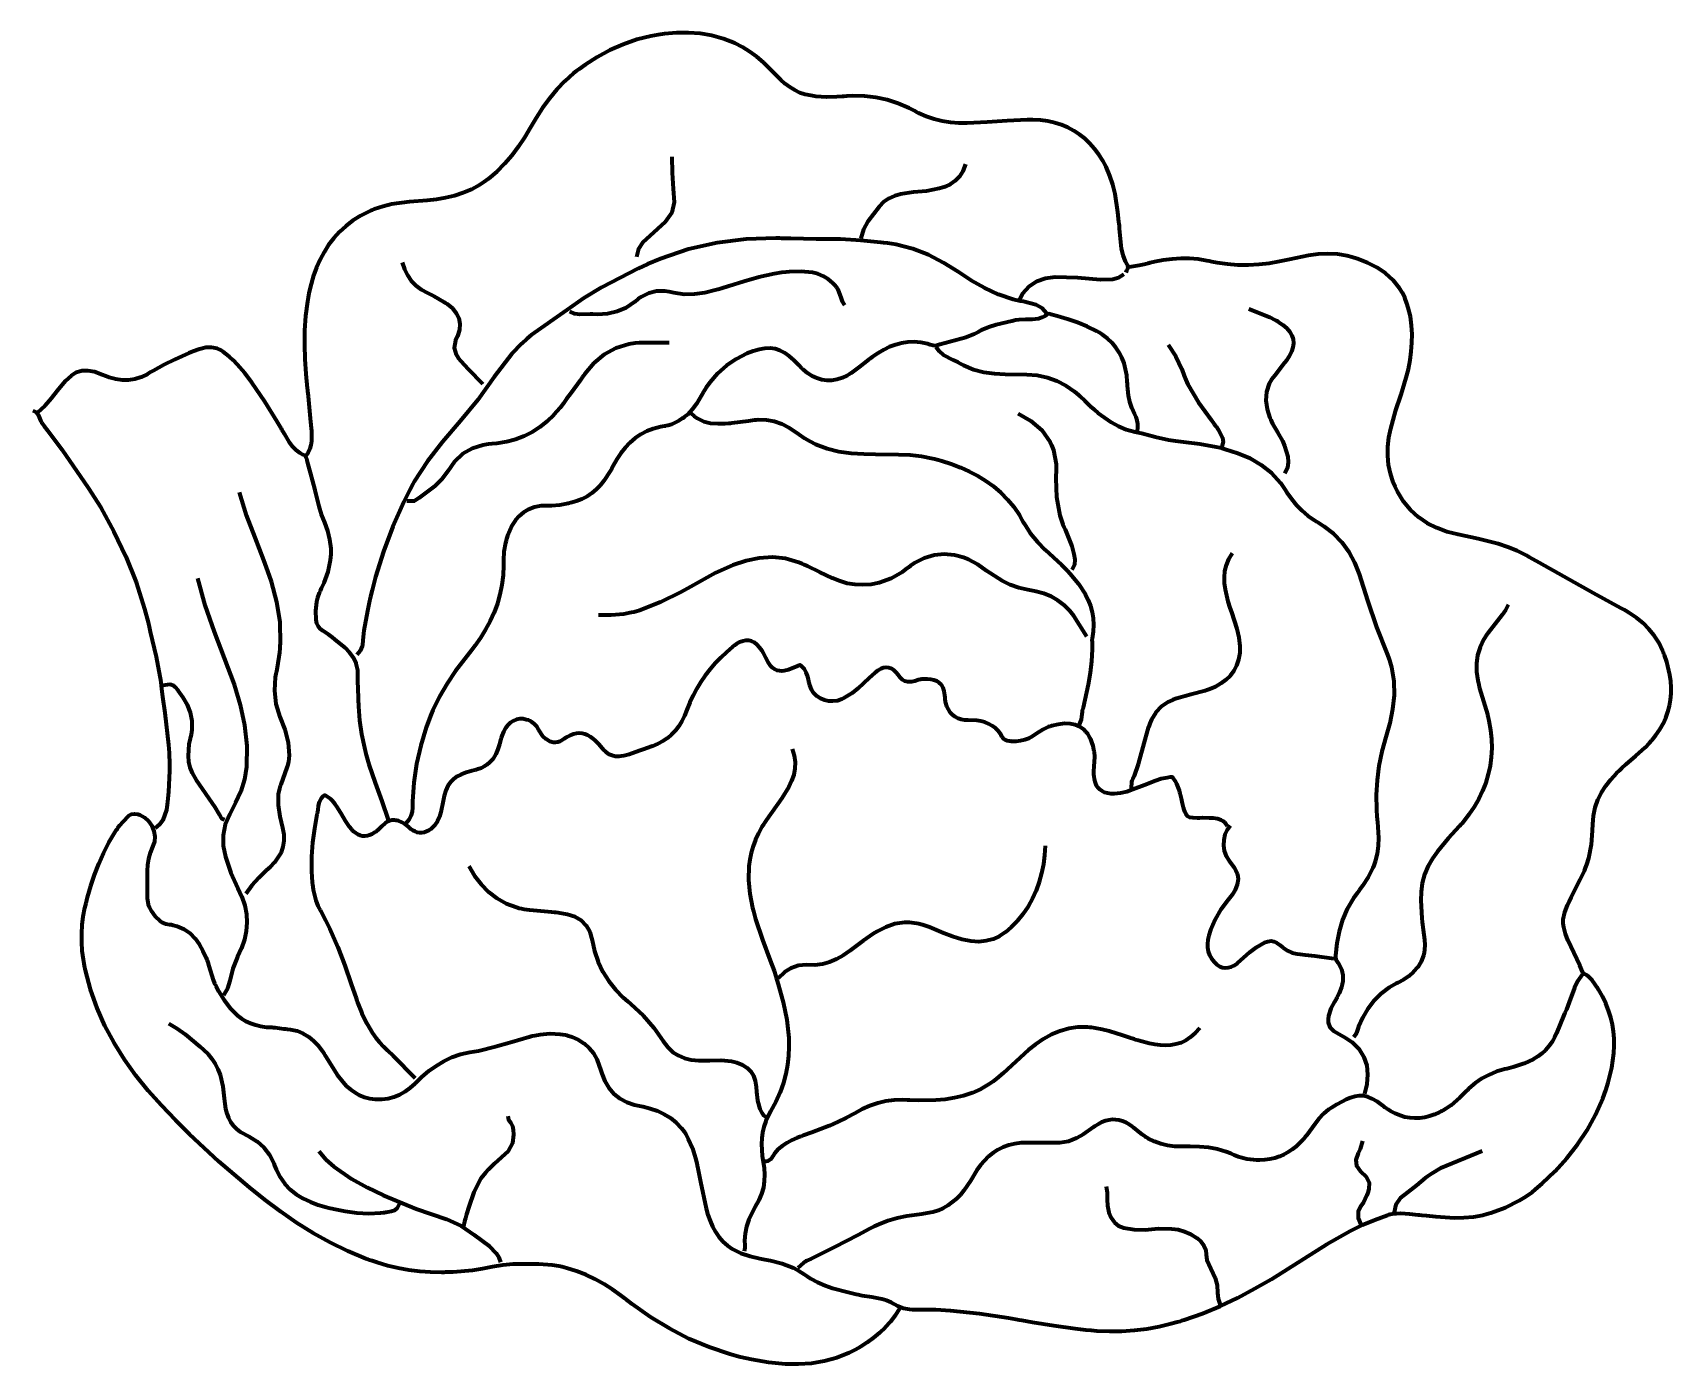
# Model space of a CAD drawing. Header units: inches. Extents: x 5.2 to 81.9, y 11.3 to 73.7.
import ezdxf

# ---------------------------------------------------------------- set-up
doc = ezdxf.new("R2010")
doc.units = ezdxf.units.IN
doc.header["$MEASUREMENT"] = 0
doc.layers.add('Calque 1', color=7, linetype='Continuous')

msp = doc.modelspace()

# ---------------------------------------------------------------- linework, layer by layer
at = {"layer": 'Calque 1', "color": 7, "lineweight": 70, "true_color": 0xffffff}
for points in [[(56.357, 62.448), (56.392, 62.55), (56.447, 62.648), (56.458, 62.703), (56.443, 62.769), (56.434, 62.787), (56.428, 62.796), (56.41, 62.826), (56.335, 62.969), (56.222, 63.262), (56.15, 63.564), (56.107, 63.873), (56.058, 64.498), (56.045, 64.653), (56.037, 64.731), (56.026, 64.834), (55.976, 65.274), (55.842, 66.143), (55.74, 66.569), (55.605, 66.988), (55.427, 67.398), (55.368, 67.512), (55.279, 67.672), (55.089, 67.973), (54.884, 68.248), (54.665, 68.498), (54.429, 68.723), (54.179, 68.922), (53.913, 69.096), (53.632, 69.244), (53.334, 69.367), (53.022, 69.464), (52.693, 69.536), (52.348, 69.582), (51.988, 69.602), (51.902, 69.604), (51.843, 69.604), (51.726, 69.603), (50.79, 69.563), (49.855, 69.495), (48.922, 69.448), (48.531, 69.453), (48.141, 69.485), (47.755, 69.545), (47.374, 69.637), (47.001, 69.762), (46.639, 69.923), (46.55, 69.969), (46.448, 70.025), (46.198, 70.154), (45.691, 70.373), (45.175, 70.54), (44.649, 70.655), (44.112, 70.718), (43.561, 70.727), (43.281, 70.712), (43.14, 70.7), (43.094, 70.695), (43.063, 70.692), (42.821, 70.674), (42.332, 70.669), (41.843, 70.704), (41.602, 70.736), (41.341, 70.789), (41.087, 70.875), (40.845, 70.989), (40.616, 71.13), (40.399, 71.293), (40.195, 71.477), (40.097, 71.575), (39.964, 71.713), (39.38, 72.284), (39.07, 72.547), (38.746, 72.79), (38.402, 73.007), (38.038, 73.194), (37.508, 73.4), (36.972, 73.547), (36.428, 73.64), (35.877, 73.681), (35.319, 73.676), (34.755, 73.629), (34.458, 73.588), (34.115, 73.527), (33.451, 73.36), (32.812, 73.138), (32.197, 72.864), (31.604, 72.542), (31.031, 72.177), (30.751, 71.978), (30.612, 71.876), (30.496, 71.786), (30.08, 71.422), (29.705, 71.025), (29.362, 70.602), (29.046, 70.158), (28.749, 69.697), (28.463, 69.225), (28.191, 68.777), (27.906, 68.346), (27.6, 67.931), (27.268, 67.539), (26.906, 67.172), (26.507, 66.836), (26.293, 66.682), (26.1, 66.556), (25.718, 66.348), (25.324, 66.181), (24.918, 66.05), (24.503, 65.95), (24.079, 65.878), (23.647, 65.828), (22.807, 65.757), (21.973, 65.647), (21.563, 65.552), (21.161, 65.419), (21.062, 65.378), (21.013, 65.357), (20.92, 65.314), (20.526, 65.11), (20.165, 64.882), (19.836, 64.63), (19.538, 64.357), (19.269, 64.063), (19.028, 63.748), (18.815, 63.414), (18.626, 63.062), (18.463, 62.693), (18.322, 62.307), (18.204, 61.906), (18.106, 61.49), (18.064, 61.277), (18.033, 61.099), (17.947, 60.422), (17.903, 59.745), (17.896, 59.068), (17.919, 58.39), (17.965, 57.712), (18.029, 57.034), (18.038, 56.949), (18.045, 56.883), (18.052, 56.809), (18.067, 56.66), (18.174, 55.468), (18.203, 55.17), (18.219, 55.021), (18.23, 54.917), (18.224, 54.55), (18.193, 54.371), (18.141, 54.197), (18.066, 54.027), (17.968, 53.864)], [(35.092, 67.868), (35.11, 67.12), (35.161, 66.374), (35.211, 65.752), (35.093, 65.263), (34.788, 64.834), (34.427, 64.5), (34.062, 64.172), (33.738, 63.872), (33.539, 63.556), (33.445, 63.185)], [(48.836, 67.521), (48.716, 67.207), (48.555, 66.952), (48.359, 66.75), (48.132, 66.592), (47.878, 66.471), (47.605, 66.382), (47.014, 66.266), (46.404, 66.21), (45.804, 66.12), (45.526, 66.037), (45.259, 65.922), (45.012, 65.759), (44.794, 65.534), (44.275, 64.843), (44.069, 64.47), (43.937, 64.052)], [(52.651, 60.541), (52.424, 60.781), (52.151, 60.933), (51.553, 61.089), (51.408, 61.118), (51.077, 61.197), (50.384, 61.43), (49.728, 61.731), (49.1, 62.086), (48.491, 62.481), (47.819, 62.911), (47.111, 63.276), (46.372, 63.561), (45.599, 63.761), (45.197, 63.826), (45.005, 63.849), (44.886, 63.862), (43.939, 63.959), (42.989, 64.011), (41.845, 64.019), (40.669, 64.041), (40.375, 64.048), (40.228, 64.052), (40.14, 64.055), (39.965, 64.058), (38.576, 64.015), (37.211, 63.844), (35.873, 63.54), (34.565, 63.099), (33.952, 62.84), (33.514, 62.639), (31.802, 61.752), (30.976, 61.248), (30.175, 60.696), (28.509, 59.517), (28.311, 59.354), (28.067, 59.133), (27.601, 58.642), (26.777, 57.575), (26.006, 56.494), (25.193, 55.488), (24.364, 54.52), (23.654, 53.622), (23.037, 52.661), (22.969, 52.535), (22.834, 52.277), (22.554, 51.713), (22.039, 50.567), (21.591, 49.395), (21.217, 48.195), (21.06, 47.585), (20.989, 47.277), (20.958, 47.136), (20.946, 47.078), (20.848, 46.617), (20.681, 45.69), (20.627, 45.222), (20.611, 45.011), (20.603, 44.948), (20.506, 44.73), (20.352, 44.543)], [(45.757, 13.935), (45.557, 13.616), (45.332, 13.32), (45.086, 13.046), (44.819, 12.793), (44.536, 12.559), (44.237, 12.343), (43.924, 12.143), (43.881, 12.117), (43.812, 12.077), (43.672, 11.999), (43.391, 11.858), (42.818, 11.63), (42.233, 11.469), (41.637, 11.371), (41.029, 11.329), (40.411, 11.338), (39.784, 11.393), (39.614, 11.415), (39.349, 11.453), (38.828, 11.547), (38.316, 11.661), (37.814, 11.795), (36.836, 12.121), (35.892, 12.522), (34.98, 12.995), (34.097, 13.537), (33.241, 14.144), (33.031, 14.305), (32.979, 14.346), (32.946, 14.372), (32.899, 14.409), (32.71, 14.553), (32.322, 14.826), (31.921, 15.077), (31.508, 15.306), (31.081, 15.509), (30.639, 15.685), (30.184, 15.83), (29.959, 15.889), (29.805, 15.922), (29.497, 15.971), (28.875, 16.015), (28.251, 16.018), (27.939, 16.017), (27.783, 16.018), (27.657, 16.017), (27.177, 15.971), (26.704, 15.884), (26.232, 15.791), (25.767, 15.723), (24.84, 15.647), (24.608, 15.637), (24.492, 15.633), (24.434, 15.631), (24.313, 15.628), (23.8, 15.634), (23.292, 15.669), (22.788, 15.733), (22.289, 15.825), (21.794, 15.943), (21.304, 16.087), (21.061, 16.167), (20.94, 16.21), (20.88, 16.232), (20.776, 16.27), (19.921, 16.623), (19.096, 17.024), (18.298, 17.471), (17.525, 17.957), (16.773, 18.48), (16.039, 19.032), (15.32, 19.611), (13.894, 20.83), (12.518, 22.099), (11.854, 22.759), (11.21, 23.438), (10.587, 24.138), (10.002, 24.856), (9.466, 25.601), (8.983, 26.373), (8.555, 27.175), (8.188, 28.007), (7.883, 28.872), (7.646, 29.771), (7.601, 29.987), (7.581, 30.088), (7.546, 30.29), (7.496, 30.694), (7.469, 31.097), (7.468, 31.5), (7.492, 31.901), (7.542, 32.303), (7.618, 32.704), (7.641, 32.804), (7.671, 32.928), (7.741, 33.196), (7.894, 33.727), (8.069, 34.25), (8.266, 34.762), (8.49, 35.264), (8.742, 35.754), (9.025, 36.232), (9.1, 36.349), (9.139, 36.408), (9.159, 36.437), (9.164, 36.445), (9.194, 36.489), (9.257, 36.573), (9.391, 36.733), (9.671, 37.019), (9.798, 37.085), (9.937, 37.104), (10.075, 37.09), (10.108, 37.082), (10.139, 37.074), (10.197, 37.055), (10.415, 36.935), (10.601, 36.759), (10.748, 36.541), (10.848, 36.297), (10.891, 36.044), (10.872, 35.795), (10.835, 35.678), (10.777, 35.556), (10.669, 35.282), (10.598, 35.003), (10.556, 34.722), (10.536, 34.438), (10.53, 33.87), (10.531, 33.728), (10.531, 33.602), (10.529, 33.457), (10.535, 33.162), (10.585, 32.863), (10.637, 32.715), (10.714, 32.569), (10.906, 32.3), (11.128, 32.093), (11.258, 32.017), (11.405, 31.96), (11.574, 31.924), (11.6, 31.921), (11.65, 31.914), (11.748, 31.897), (11.934, 31.85), (12.262, 31.709), (12.541, 31.514), (12.776, 31.273), (12.975, 30.993), (13.145, 30.684), (13.294, 30.354), (13.327, 30.274), (13.342, 30.233), (13.372, 30.152), (13.425, 29.987), (13.627, 29.323), (13.693, 29.161), (13.711, 29.122), (13.727, 29.089), (13.756, 29.031), (13.876, 28.802), (14.136, 28.373), (14.43, 27.99), (14.766, 27.663), (14.953, 27.523), (15.153, 27.402), (15.368, 27.299), (15.599, 27.217), (15.846, 27.157), (16.112, 27.119), (16.251, 27.109), (16.323, 27.107), (16.359, 27.106), (16.369, 27.106), (16.42, 27.104), (16.523, 27.097), (16.73, 27.07), (16.938, 27.041), (17.042, 27.029), (17.094, 27.025), (17.25, 27.009), (17.561, 26.938), (17.842, 26.823), (18.095, 26.667), (18.323, 26.474), (18.531, 26.25), (18.722, 25.999), (18.812, 25.864), (18.85, 25.804), (18.877, 25.76), (18.985, 25.584), (19.427, 24.888), (19.689, 24.548), (19.869, 24.358), (20.061, 24.19), (20.265, 24.047), (20.481, 23.929), (20.709, 23.838), (20.951, 23.775), (21.211, 23.74), (21.515, 23.739), (21.809, 23.777), (22.091, 23.853), (22.36, 23.963), (22.614, 24.106), (22.852, 24.279), (23.073, 24.48), (23.39, 24.784), (23.718, 25.061), (24.061, 25.309), (24.421, 25.524), (24.802, 25.703), (25.205, 25.842), (25.635, 25.94), (26.043, 26.013), (26.839, 26.205), (27.627, 26.432), (28.414, 26.66), (28.509, 26.685), (28.568, 26.701), (28.687, 26.729), (28.923, 26.775), (29.397, 26.82), (29.874, 26.792), (30.114, 26.747), (30.174, 26.732), (30.252, 26.711), (30.419, 26.657), (30.725, 26.52), (30.994, 26.345), (31.225, 26.134), (31.42, 25.89), (31.578, 25.613), (31.7, 25.306), (31.749, 25.138), (31.81, 24.939), (31.961, 24.578), (32.153, 24.265), (32.387, 23.999), (32.663, 23.78), (32.984, 23.606), (33.351, 23.478), (33.733, 23.394), (34.082, 23.304), (34.417, 23.19), (34.735, 23.045), (35.032, 22.865), (35.305, 22.645), (35.552, 22.378), (35.665, 22.227), (35.712, 22.156), (35.744, 22.104), (35.864, 21.89), (36.056, 21.446), (36.198, 20.984), (36.257, 20.75), (36.284, 20.632), (36.313, 20.498), (36.438, 19.874), (36.702, 18.629), (36.786, 18.323), (36.882, 18.043), (37, 17.777), (37.139, 17.526), (37.301, 17.295), (37.485, 17.084), (37.693, 16.896), (37.925, 16.733), (38.327, 16.535), (38.764, 16.391), (39.217, 16.282), (39.445, 16.235), (39.718, 16.179), (40.264, 16.04), (40.791, 15.842), (41.045, 15.71), (41.292, 15.55), (41.432, 15.448), (41.591, 15.345), (41.921, 15.165), (42.267, 15.018), (42.623, 14.896), (43.356, 14.7), (43.726, 14.613), (43.819, 14.591), (43.887, 14.575), (44.001, 14.551), (44.464, 14.478), (44.923, 14.393), (45.144, 14.327), (45.356, 14.235), (45.454, 14.178), (45.522, 14.138), (45.658, 14.067), (45.934, 13.961), (46.219, 13.904), (46.367, 13.894), (46.443, 13.894), (46.456, 13.894), (46.499, 13.895), (46.585, 13.896), (46.758, 13.897), (47.446, 13.885), (48.132, 13.848), (49.496, 13.708), (50.856, 13.502), (51.195, 13.443), (51.35, 13.415), (51.474, 13.393), (51.972, 13.305), (52.97, 13.142), (53.971, 13.004), (54.472, 12.947), (54.723, 12.922), (54.994, 12.898), (55.58, 12.871), (56.165, 12.879), (56.748, 12.919), (57.327, 12.991), (57.903, 13.095), (58.475, 13.23), (58.759, 13.308), (58.901, 13.35), (58.972, 13.372), (59.076, 13.405), (59.934, 13.707), (60.77, 14.056), (61.585, 14.445), (62.382, 14.868), (63.165, 15.319), (64.699, 16.283), (65.764, 16.958), (66.858, 17.575), (67.421, 17.85), (67.997, 18.098), (68.589, 18.313), (68.658, 18.335), (68.681, 18.342), (68.727, 18.355), (68.821, 18.375), (69.214, 18.4), (69.624, 18.368), (70.035, 18.325), (70.092, 18.321), (70.201, 18.312), (70.421, 18.293), (70.859, 18.251), (71.736, 18.191), (72.175, 18.193), (72.615, 18.229), (73.056, 18.31), (73.262, 18.365), (73.438, 18.419), (74.122, 18.672), (74.767, 18.994), (75.072, 19.184), (75.365, 19.394), (75.436, 19.45), (75.471, 19.478), (75.488, 19.493), (75.526, 19.524), (75.843, 19.796), (76.442, 20.366), (76.993, 20.973), (77.493, 21.616), (77.941, 22.297), (78.334, 23.016), (78.67, 23.774), (78.816, 24.167), (78.931, 24.52), (79.103, 25.209), (79.198, 25.893), (79.214, 26.232), (79.208, 26.57), (79.18, 26.906), (79.127, 27.24), (79.05, 27.571), (78.947, 27.901), (78.817, 28.228), (78.66, 28.552), (78.474, 28.874), (78.422, 28.954), (78.404, 28.982), (78.399, 28.989), (78.383, 29.014), (78.319, 29.114), (78.184, 29.307), (78.023, 29.475), (77.926, 29.543), (77.872, 29.573), (77.843, 29.586), (77.836, 29.589), (77.8, 29.608), (77.741, 29.66), (77.736, 29.668), (77.735, 29.672), (77.734, 29.674), (77.721, 29.708), (77.598, 30.007), (77.317, 30.593), (77.046, 31.182), (76.935, 31.485), (76.851, 31.799), (76.827, 31.976), (76.828, 32.151), (76.893, 32.495), (77.017, 32.83), (77.094, 32.993), (77.195, 33.195), (77.616, 34.021), (77.814, 34.44), (77.87, 34.571), (77.928, 34.724), (78.022, 35.034), (78.142, 35.668), (78.197, 36.311), (78.211, 36.633), (78.218, 36.811), (78.236, 37.017), (78.314, 37.406), (78.44, 37.766), (78.608, 38.101), (78.815, 38.416), (79.053, 38.714), (79.317, 39.001), (79.453, 39.137), (79.559, 39.238), (79.776, 39.435), (80.218, 39.82), (80.652, 40.216), (80.857, 40.427), (80.956, 40.537), (80.97, 40.553), (80.998, 40.586), (81.052, 40.652), (81.156, 40.785), (81.341, 41.054), (81.497, 41.325), (81.625, 41.601), (81.727, 41.879), (81.802, 42.161), (81.852, 42.446), (81.877, 42.734), (81.879, 43.026), (81.858, 43.32), (81.815, 43.618), (81.666, 44.221), (81.563, 44.527), (81.534, 44.604), (81.511, 44.662), (81.472, 44.757), (81.292, 45.12), (81.08, 45.452), (80.835, 45.756), (80.561, 46.033), (80.259, 46.282), (79.93, 46.506), (79.757, 46.609), (79.668, 46.658), (79.516, 46.74), (78.241, 47.434), (75.708, 48.855), (75.393, 49.035), (75.235, 49.125), (75.157, 49.171), (75.101, 49.202), (74.669, 49.418), (74.225, 49.597), (73.771, 49.746), (72.841, 49.981), (71.9, 50.179), (71.382, 50.312), (70.899, 50.491), (70.451, 50.718), (70.041, 50.999), (69.671, 51.336), (69.343, 51.735), (69.059, 52.2), (68.954, 52.417), (68.867, 52.623), (68.732, 53.037), (68.647, 53.453), (68.609, 53.872), (68.615, 54.295), (68.662, 54.723), (68.748, 55.156), (68.978, 55.958), (69.237, 56.743), (69.477, 57.533), (69.575, 57.934), (69.651, 58.344), (69.708, 58.754), (69.742, 59.163), (69.749, 59.572), (69.725, 59.98), (69.667, 60.388), (69.572, 60.794), (69.507, 61.005), (69.409, 61.261), (69.294, 61.497), (69.164, 61.715), (68.861, 62.1), (68.505, 62.423), (68.104, 62.692), (67.663, 62.914), (67.189, 63.097), (66.942, 63.177), (66.71, 63.24), (66.253, 63.316), (65.798, 63.336), (65.347, 63.311), (64.897, 63.251), (64.004, 63.069), (63.545, 62.966), (63.055, 62.879), (62.569, 62.822), (62.083, 62.796), (61.597, 62.802), (61.109, 62.839), (60.617, 62.91), (60.37, 62.958), (60.246, 62.986), (60.143, 63.008), (59.739, 63.075), (59.332, 63.109), (58.922, 63.112), (58.511, 63.086), (58.102, 63.033), (57.695, 62.955), (57.493, 62.907), (57.393, 62.881), (57.343, 62.868), (57.324, 62.863), (57.208, 62.832), (56.977, 62.775), (56.509, 62.708)], [(22.476, 62.925), (22.579, 62.607), (22.72, 62.322), (22.899, 62.071), (23.114, 61.851), (23.365, 61.662), (23.651, 61.502), (23.787, 61.44), (23.847, 61.413), (23.966, 61.353), (24.423, 61.074), (24.479, 61.038), (24.571, 60.98), (24.82, 60.779), (25.005, 60.556), (25.123, 60.312), (25.171, 60.049), (25.149, 59.77), (25.054, 59.478), (24.964, 59.269), (24.912, 58.925), (25.001, 58.611), (25.095, 58.463), (25.233, 58.303), (25.567, 57.947), (26.248, 57.246)], [(43.2, 60.931), (43.09, 61.099), (43.02, 61.284), (42.88, 61.66), (42.824, 61.747), (42.794, 61.786), (42.743, 61.847), (42.638, 61.958), (42.417, 62.144), (42.182, 62.285), (41.936, 62.387), (41.679, 62.454), (41.144, 62.507), (40.592, 62.487), (40.434, 62.474), (40.251, 62.453), (39.888, 62.398), (39.172, 62.239), (38.465, 62.037), (37.763, 61.816), (37.413, 61.706), (37.245, 61.655), (37.124, 61.62), (36.644, 61.503), (36.163, 61.435), (35.679, 61.429), (35.19, 61.498), (34.962, 61.555), (34.764, 61.587), (34.379, 61.578), (34.013, 61.485), (33.677, 61.32), (33.521, 61.214), (33.36, 61.083), (32.953, 60.807), (32.528, 60.622), (32.083, 60.52), (31.615, 60.492), (31.39, 60.501), (31.271, 60.503), (30.788, 60.485), (30.551, 60.519), (30.323, 60.627)], [(56.249, 62.362), (55.999, 62.206), (55.731, 62.124), (55.166, 62.106), (54.105, 62.201), (53.041, 62.231), (52.592, 62.172), (52.186, 62.032), (51.825, 61.798), (51.515, 61.457), (51.393, 61.191)], [(62.102, 60.757), (63.086, 60.357), (63.327, 60.241), (63.386, 60.21), (63.426, 60.187), (63.486, 60.151), (63.704, 60.004), (63.881, 59.847), (64.019, 59.682), (64.116, 59.51), (64.174, 59.329), (64.191, 59.141), (64.167, 58.945), (64.103, 58.742), (63.998, 58.532), (63.851, 58.316), (63.808, 58.261), (63.786, 58.233), (63.763, 58.205), (63.673, 58.091), (63.315, 57.637), (63.173, 57.447), (63.063, 57.255), (62.931, 56.863), (62.904, 56.463), (62.963, 56.059), (63.093, 55.651), (63.135, 55.549), (63.165, 55.479), (63.215, 55.375), (63.45, 54.971), (63.677, 54.565), (63.768, 54.34), (63.859, 54.088), (63.928, 53.831), (63.954, 53.57), (63.916, 53.306), (63.793, 53.04)], [(56.899, 55.035), (56.915, 55.201), (56.907, 55.364), (56.878, 55.523), (56.828, 55.676), (56.754, 55.834), (56.628, 56.113), (56.536, 56.398), (56.472, 56.689), (56.434, 56.988), (56.424, 57.14), (56.42, 57.216), (56.419, 57.264), (56.416, 57.341), (56.389, 57.643), (56.339, 57.931), (56.266, 58.206), (56.167, 58.466), (56.041, 58.713), (55.887, 58.945), (55.702, 59.162), (55.485, 59.364), (55.236, 59.551), (55.098, 59.638), (54.986, 59.703), (54.542, 59.927), (54.086, 60.11), (53.621, 60.264), (53.151, 60.403), (52.915, 60.47), (52.855, 60.486), (52.826, 60.495), (52.822, 60.496), (52.813, 60.498), (52.737, 60.511), (52.668, 60.503), (52.656, 60.496), (52.651, 60.491), (52.618, 60.464), (52.549, 60.414), (52.408, 60.34), (52.261, 60.292), (51.957, 60.253), (51.645, 60.251), (51.335, 60.241), (51.184, 60.217), (51.004, 60.178), (50.285, 60.01), (49.935, 59.9), (49.595, 59.756), (49.428, 59.666), (49.24, 59.569), (48.851, 59.415), (48.045, 59.192), (47.642, 59.079), (47.543, 59.047), (47.493, 59.031), (47.483, 59.027), (47.456, 59.021), (47.333, 59.028), (47.207, 59.063), (47.192, 59.068), (47.186, 59.07), (47.145, 59.083), (47.064, 59.106), (46.747, 59.174), (46.438, 59.202), (46.139, 59.193), (45.847, 59.149), (45.563, 59.073), (45.286, 58.968), (45.015, 58.837), (44.75, 58.681), (44.489, 58.504), (44.367, 58.414), (44.32, 58.378), (44.228, 58.307), (43.862, 58.02), (43.487, 57.746), (43.463, 57.73), (43.413, 57.697), (43.297, 57.627), (43.062, 57.516), (42.825, 57.441), (42.587, 57.402), (42.35, 57.399), (42.115, 57.431), (41.885, 57.499), (41.661, 57.601), (41.444, 57.739), (41.236, 57.91), (41.211, 57.934), (41.204, 57.941), (41.199, 57.946), (41.19, 57.954), (41.172, 57.971), (41.032, 58.113), (40.809, 58.349), (40.59, 58.543), (40.372, 58.695), (40.151, 58.806), (39.925, 58.877), (39.691, 58.909), (39.444, 58.902), (39.182, 58.856), (38.902, 58.774), (38.607, 58.658), (38.104, 58.402), (37.647, 58.092), (37.236, 57.727), (36.873, 57.306), (36.709, 57.073), (36.631, 56.951), (36.597, 56.896), (36.576, 56.861), (36.242, 56.3), (36.051, 56.035), (35.825, 55.795), (35.694, 55.688), (35.623, 55.638), (35.581, 55.61), (35.419, 55.508), (35.085, 55.339), (34.912, 55.283), (34.822, 55.266), (34.8, 55.262), (34.789, 55.261), (34.745, 55.255), (34.566, 55.226), (34.228, 55.141), (33.917, 55.023), (33.632, 54.872), (33.371, 54.692), (33.131, 54.484), (32.911, 54.251), (32.71, 53.993), (32.524, 53.715), (32.354, 53.416), (32.28, 53.277), (32.212, 53.153), (31.908, 52.691), (31.736, 52.482), (31.55, 52.292), (31.346, 52.12), (31.126, 51.97), (30.886, 51.842), (30.626, 51.739), (30.345, 51.661), (30.318, 51.656), (30.306, 51.653), (30.282, 51.648), (30.234, 51.638), (29.847, 51.564), (29.459, 51.53), (29.411, 51.53), (29.387, 51.531), (29.375, 51.532), (29.341, 51.533), (28.982, 51.522), (28.666, 51.463), (28.39, 51.362), (28.151, 51.222), (27.946, 51.05), (27.772, 50.849), (27.625, 50.624), (27.504, 50.38), (27.404, 50.122), (27.361, 49.989), (27.341, 49.922), (27.333, 49.894), (27.308, 49.796), (27.233, 49.393), (27.209, 48.984), (27.209, 48.934), (27.21, 48.917), (27.211, 48.858), (27.211, 48.739), (27.191, 48.274), (27.136, 47.821), (27.047, 47.381), (26.926, 46.953), (26.773, 46.537), (26.59, 46.131), (26.377, 45.735), (26.136, 45.348), (25.867, 44.97), (25.726, 44.787), (25.616, 44.648), (25.398, 44.368), (24.974, 43.799), (24.576, 43.212), (24.216, 42.6), (23.906, 41.957), (23.832, 41.775), (23.751, 41.567), (23.598, 41.148), (23.338, 40.301), (23.14, 39.44), (23.013, 38.566), (22.962, 37.676), (22.961, 37.619), (22.961, 37.596), (22.961, 37.568), (22.96, 37.513), (22.955, 37.405), (22.931, 37.197), (22.879, 37.002), (22.789, 36.82), (22.65, 36.653)], [(34.962, 59.153), (33.558, 59.16), (33.384, 59.146), (33.076, 59.102), (32.467, 58.915), (31.926, 58.614), (31.448, 58.21), (31.028, 57.715), (30.95, 57.606), (30.899, 57.534), (30.796, 57.391), (30.378, 56.823), (30.169, 56.539), (30.065, 56.396), (30.001, 56.308), (29.861, 56.123), (29.566, 55.782), (29.25, 55.478), (28.912, 55.212), (28.554, 54.983), (28.174, 54.793), (27.772, 54.641), (27.348, 54.527), (26.903, 54.453), (26.672, 54.43), (26.517, 54.417), (26.243, 54.375), (25.74, 54.22), (25.297, 53.966), (24.917, 53.607), (24.608, 53.155), (24.326, 52.778), (23.995, 52.454), (23.632, 52.165), (23.252, 51.892), (23.081, 51.772), (23.034, 51.746), (22.693, 51.74)], [(58.33, 59.067), (58.681, 58.513), (58.964, 57.923), (59.085, 57.615), (59.152, 57.432), (59.249, 57.204), (59.756, 56.359), (60.345, 55.56), (60.488, 55.358), (60.543, 55.277), (60.572, 55.236), (60.689, 55.072), (60.874, 54.719), (60.897, 54.519), (60.845, 54.298)], [(21.826, 36.826), (21.532, 37.691), (21.215, 38.549), (20.921, 39.414), (20.798, 39.855), (20.718, 40.188), (20.586, 40.829), (20.489, 41.475), (20.44, 42.129), (20.438, 42.207), (20.437, 42.256), (20.434, 42.354), (20.426, 42.549), (20.398, 43.329), (20.399, 43.524), (20.4, 43.573), (20.401, 43.65), (20.39, 43.824), (20.317, 44.138), (20.186, 44.413), (20.009, 44.656), (19.799, 44.874), (19.324, 45.271), (19.21, 45.362), (19.147, 45.408), (19.016, 45.497), (18.753, 45.674), (18.638, 45.773), (18.545, 45.887), (18.481, 46.021), (18.464, 46.097), (18.45, 46.199), (18.428, 46.617), (18.471, 47.035), (18.521, 47.242), (18.595, 47.446), (18.64, 47.547), (18.699, 47.664), (18.816, 47.918), (19.003, 48.44), (19.116, 48.983), (19.14, 49.263), (19.143, 49.406), (19.14, 49.533), (19.091, 49.95), (18.991, 50.353), (18.851, 50.742), (18.699, 51.118), (18.581, 51.495), (18.398, 52.259), (18.182, 53.065), (18.074, 53.468), (18.024, 53.67), (18.017, 53.699), (18.014, 53.709), (18.008, 53.73), (17.936, 53.862), (17.885, 53.899), (17.872, 53.905), (17.812, 53.931), (17.7, 53.99), (17.505, 54.132), (17.341, 54.301), (17.201, 54.49), (16.961, 54.898), (16.845, 55.103), (16.815, 55.153), (16.794, 55.189), (16.758, 55.247), (16.616, 55.48), (16.044, 56.407), (15.434, 57.306), (15.103, 57.736), (14.746, 58.147), (14.56, 58.343), (14.393, 58.503), (14.236, 58.636), (14.088, 58.744), (13.947, 58.827), (13.81, 58.888), (13.544, 58.949), (13.274, 58.938), (12.986, 58.867), (12.664, 58.749), (12.486, 58.676), (12.348, 58.619), (11.824, 58.387), (11.31, 58.133), (10.81, 57.854), (10.688, 57.78), (10.548, 57.696), (10.251, 57.552), (9.955, 57.458), (9.659, 57.411), (9.362, 57.41), (9.061, 57.453), (8.756, 57.537), (8.601, 57.595), (8.427, 57.668), (8.068, 57.795), (7.755, 57.856), (7.475, 57.849), (7.217, 57.77), (6.968, 57.616), (6.718, 57.385), (6.468, 57.091), (6.327, 56.91), (6.042, 56.55), (5.738, 56.208), (5.395, 55.902)], [(47.448, 58.98), (47.606, 58.764), (47.799, 58.598), (48.246, 58.358), (48.479, 58.253), (48.593, 58.197), (48.649, 58.167), (48.748, 58.114), (49.22, 57.917), (49.704, 57.791), (50.199, 57.722), (50.7, 57.692), (51.709, 57.684), (52.203, 57.639), (52.674, 57.537), (53.121, 57.376), (53.546, 57.156), (53.948, 56.874), (54.13, 56.72), (54.19, 56.665), (54.429, 56.441), (54.666, 56.217), (54.786, 56.106), (54.816, 56.079), (54.887, 56.016), (55.036, 55.888), (55.661, 55.438), (56.001, 55.256), (56.367, 55.108), (56.765, 54.997), (57.086, 54.924), (57.714, 54.763), (58.346, 54.619), (58.67, 54.569), (59.053, 54.524), (59.818, 54.43), (60.571, 54.298), (60.755, 54.254), (60.852, 54.229), (61.003, 54.187), (61.595, 53.995), (62.161, 53.754), (62.69, 53.45), (63.171, 53.07), (63.592, 52.601), (63.776, 52.329), (63.883, 52.157), (64.097, 51.851), (64.332, 51.566), (64.59, 51.303), (64.873, 51.064), (65.185, 50.851), (65.268, 50.801), (65.377, 50.739), (65.624, 50.581), (66.07, 50.226), (66.455, 49.82), (66.781, 49.366), (67.052, 48.869), (67.272, 48.331), (67.668, 47.094), (68.076, 45.849), (68.558, 44.628), (68.688, 44.302), (68.786, 43.974), (68.898, 43.318), (68.91, 42.661), (68.838, 42.004), (68.701, 41.35), (68.514, 40.696), (68.335, 40.028), (68.198, 39.357), (68.106, 38.682), (68.064, 38.001), (68.076, 37.311), (68.103, 36.963), (68.112, 36.876), (68.117, 36.826), (68.127, 36.733), (68.174, 35.986), (68.161, 35.611), (68.113, 35.237), (68.019, 34.867), (67.955, 34.69), (67.908, 34.577), (67.691, 34.144), (67.433, 33.738), (67.291, 33.546), (67.255, 33.5), (67.169, 33.388), (67.001, 33.147), (66.716, 32.651), (66.495, 32.134), (66.334, 31.596), (66.226, 31.04), (66.168, 30.464), (66.165, 30.408), (66.165, 30.4), (66.165, 30.384), (66.166, 30.354), (66.191, 30.259), (66.238, 30.184), (66.252, 30.166), (66.26, 30.156), (66.283, 30.124), (66.442, 29.836), (66.512, 29.552), (66.509, 29.27), (66.444, 28.988), (66.331, 28.705), (66.26, 28.564), (66.224, 28.496), (66.202, 28.457), (66.115, 28.304), (65.949, 27.992), (65.834, 27.651), (65.812, 27.478), (65.815, 27.337), (65.894, 27.106), (66.083, 26.922), (66.661, 26.599), (66.94, 26.406), (66.957, 26.392), (66.991, 26.362), (67.085, 26.274), (67.25, 26.093), (67.491, 25.714), (67.626, 25.313), (67.667, 24.891), (67.628, 24.451), (67.521, 23.993)], [(5.178, 55.989), (5.344, 55.919), (5.438, 55.795), (5.552, 55.491), (5.591, 55.424), (5.597, 55.416), (5.633, 55.368), (5.715, 55.259), (5.879, 55.041), (6.531, 54.165), (7.779, 52.374), (8.357, 51.445), (8.976, 50.326), (9.537, 49.152), (10.017, 47.946), (10.412, 46.707), (10.576, 46.074), (10.644, 45.779), (10.677, 45.632), (10.949, 44.46), (11.166, 43.28), (11.206, 42.95), (11.253, 42.577), (11.357, 41.832), (11.534, 40.335), (11.56, 39.958), (11.569, 39.769), (11.574, 39.617), (11.578, 39.12), (11.536, 38.135), (11.488, 37.644), (11.46, 37.414), (11.438, 37.284), (11.263, 36.808), (11.109, 36.607), (10.901, 36.436)], [(36.003, 55.858), (36.142, 55.732), (36.286, 55.628), (36.591, 55.483), (36.912, 55.406), (37.245, 55.379), (37.585, 55.387), (37.757, 55.398), (37.843, 55.405), (37.902, 55.41), (38.29, 55.455), (38.677, 55.511), (38.871, 55.538), (38.968, 55.551), (38.992, 55.554), (39.04, 55.559), (39.139, 55.567), (39.523, 55.557), (39.89, 55.486), (40.239, 55.363), (40.571, 55.197), (40.886, 54.995), (41.046, 54.877), (41.298, 54.702), (41.556, 54.549), (41.819, 54.418), (42.36, 54.213), (42.918, 54.076), (43.492, 53.995), (44.078, 53.959), (44.632, 53.952), (45.71, 53.939), (46.247, 53.91), (46.782, 53.849), (47.313, 53.744), (47.392, 53.724), (47.507, 53.694), (47.733, 53.63), (48.177, 53.489), (48.607, 53.327), (49.021, 53.143), (49.419, 52.936), (49.798, 52.702), (50.157, 52.441), (50.494, 52.151), (50.809, 51.829), (51.099, 51.474), (51.363, 51.084), (51.484, 50.876), (51.543, 50.768), (51.581, 50.694), (51.869, 50.244), (52.206, 49.843), (52.575, 49.473), (53.342, 48.762), (53.527, 48.579), (53.62, 48.482), (53.728, 48.364), (54.127, 47.881), (54.453, 47.374), (54.584, 47.11), (54.69, 46.837), (54.769, 46.555), (54.819, 46.262), (54.838, 45.958), (54.823, 45.642), (54.772, 45.313), (54.765, 45.282), (54.765, 45.28), (54.764, 45.276), (54.763, 45.269), (54.762, 45.242), (54.778, 45.158), (54.779, 45.153), (54.779, 45.144), (54.779, 45.074), (54.775, 44.797), (54.741, 44.247), (54.678, 43.7), (54.588, 43.158), (54.345, 42.083), (54.328, 42.016), (54.319, 41.985), (54.318, 41.977), (54.31, 41.948), (54.299, 41.888), (54.282, 41.766), (54.249, 41.524), (54.168, 41.292)], [(51.307, 55.858), (51.895, 55.502), (52.41, 55.069), (52.802, 54.512), (52.868, 54.367), (52.899, 54.29), (52.956, 54.134), (53.088, 53.482), (53.09, 53.396), (53.086, 53.256), (53.077, 52.815), (53.109, 51.937), (53.261, 51.076), (53.402, 50.655), (53.461, 50.513), (53.503, 50.417), (53.813, 49.635), (53.917, 49.262), (53.962, 49.011), (53.948, 48.765), (53.821, 48.532)], [(14.846, 52.173), (15.173, 51.094), (15.566, 50.039), (15.977, 48.99), (16.174, 48.462), (16.337, 47.986), (16.594, 47.037), (16.744, 46.073), (16.758, 45.088), (16.749, 44.972), (16.746, 44.928), (16.738, 44.839), (16.721, 44.661), (16.622, 43.953), (16.587, 43.779), (16.561, 43.667), (16.53, 43.506), (16.488, 42.872), (16.564, 42.252), (16.743, 41.642), (16.971, 41.049), (17.14, 40.451), (17.186, 39.836), (17.144, 39.52), (17.103, 39.359), (17.079, 39.281), (16.885, 38.744), (16.786, 38.476), (16.762, 38.409), (16.727, 38.298), (16.671, 38.032), (16.66, 37.502), (16.745, 36.98), (16.876, 36.455), (16.928, 36.139), (16.933, 35.841), (16.892, 35.559), (16.805, 35.295), (16.499, 34.819), (16.287, 34.611), (16.105, 34.447), (15.756, 34.11), (15.434, 33.751), (15.15, 33.358)], [(54.515, 45.41), (53.91, 46.381), (53.726, 46.606), (53.612, 46.725), (53.47, 46.858), (53.169, 47.09), (52.849, 47.277), (52.512, 47.42), (52.157, 47.521), (51.764, 47.588), (51.339, 47.688), (50.936, 47.831), (50.553, 48.015), (49.83, 48.485), (49.417, 48.775), (48.975, 49.016), (48.741, 49.108), (48.681, 49.127), (48.577, 49.157), (48.327, 49.214), (47.84, 49.259), (47.368, 49.215), (46.912, 49.082), (46.473, 48.859), (46.261, 48.715), (46.171, 48.646), (46.112, 48.601), (45.873, 48.425), (45.368, 48.122), (44.805, 47.919), (44.422, 47.85), (44.043, 47.822), (43.668, 47.837), (43.298, 47.898), (42.932, 48.01), (42.614, 48.145), (42.027, 48.42), (41.444, 48.7), (41.297, 48.768), (41.26, 48.785), (41.196, 48.814), (41.041, 48.879), (40.422, 49.058), (39.804, 49.121), (39.187, 49.082), (38.57, 48.955), (37.952, 48.752), (37.135, 48.383), (36.351, 47.953), (35.961, 47.734), (35.518, 47.492), (34.568, 47.012), (33.575, 46.627), (33.317, 46.554), (33.205, 46.526), (33.132, 46.51), (32.84, 46.459), (32.255, 46.413), (31.667, 46.407)], [(61.321, 49.312), (61.156, 49.033), (61.042, 48.752), (60.974, 48.469), (60.946, 48.185), (60.953, 47.9), (60.99, 47.614), (61.129, 47.04), (61.22, 46.752), (61.291, 46.544), (61.422, 46.157), (61.54, 45.766), (61.631, 45.366), (61.679, 44.951), (61.682, 44.898), (61.683, 44.816), (61.677, 44.647), (61.628, 44.334), (61.534, 44.051), (61.399, 43.797), (61.229, 43.571), (61.026, 43.374), (60.796, 43.203), (60.543, 43.058), (60.272, 42.939), (60.139, 42.891), (60.057, 42.864), (59.39, 42.69), (58.723, 42.508), (58.542, 42.441), (58.351, 42.351), (58.023, 42.129), (57.759, 41.853), (57.556, 41.524), (57.474, 41.342), (57.438, 41.246), (57.397, 41.124), (57.231, 40.563), (56.92, 39.435), (56.73, 38.882), (56.675, 38.746), (56.647, 38.678), (56.632, 38.644), (56.618, 38.604), (56.596, 38.3)], [(12.895, 48.141), (13.239, 46.868), (13.672, 45.625), (14.599, 43.16), (14.889, 42.211), (15.092, 41.254), (15.195, 40.284), (15.185, 39.298), (15.091, 38.713), (14.912, 38.153), (14.672, 37.615), (14.398, 37.094), (14.186, 36.598), (14.089, 36.101), (14.098, 35.601), (14.204, 35.094), (14.448, 34.342), (14.77, 33.624), (14.964, 33.218), (15.1, 32.814), (15.18, 32.413), (15.204, 32.013), (15.173, 31.612), (15.09, 31.212), (14.954, 30.809), (14.769, 30.405), (14.538, 29.865), (14.411, 29.283), (14.294, 28.932), (14.109, 28.611)], [(74.241, 46.884), (74.117, 46.645), (73.971, 46.421), (73.642, 46), (73.307, 45.583), (73.219, 45.461), (73.105, 45.28), (72.928, 44.911), (72.816, 44.533), (72.764, 44.146), (72.768, 43.752), (72.822, 43.351), (72.867, 43.148), (72.893, 43.047), (72.91, 42.985), (72.969, 42.782), (73.095, 42.376), (73.218, 41.97), (73.274, 41.765), (73.28, 41.74), (73.284, 41.727), (73.295, 41.68), (73.346, 41.459), (73.422, 41.022), (73.466, 40.593), (73.477, 40.172), (73.456, 39.759), (73.403, 39.353), (73.317, 38.954), (73.199, 38.563), (73.05, 38.18), (72.868, 37.804), (72.655, 37.436), (72.411, 37.074), (72.135, 36.72), (72.069, 36.643), (72.037, 36.606), (71.972, 36.531), (71.444, 35.941), (70.937, 35.334), (70.709, 35.009), (70.506, 34.662), (70.335, 34.266), (70.227, 33.864), (70.17, 33.458), (70.154, 33.049), (70.199, 32.223), (70.217, 32.034), (70.23, 31.916), (70.265, 31.679), (70.331, 31.207), (70.344, 30.97), (70.331, 30.732), (70.312, 30.612), (70.279, 30.476), (70.166, 30.182), (70.01, 29.924), (69.819, 29.7), (69.597, 29.505), (69.352, 29.336), (69.088, 29.19), (69.01, 29.151), (68.896, 29.092), (68.678, 28.966), (68.29, 28.677), (67.957, 28.346), (67.674, 27.976), (67.437, 27.569), (67.24, 27.13), (67.155, 26.899), (67.138, 26.851), (67.137, 26.845), (67.133, 26.835), (67.094, 26.761), (67.001, 26.638)], [(61.105, 36.523), (61.044, 36.62), (60.975, 36.7), (60.899, 36.763), (60.816, 36.811), (60.634, 36.873), (60.44, 36.899), (60.241, 36.907), (59.93, 36.909), (59.797, 36.908), (59.68, 36.907), (59.489, 36.913), (59.347, 36.935), (59.243, 36.986), (59.165, 37.074), (59.104, 37.21), (59.075, 37.299), (59.047, 37.404), (59.017, 37.527), (58.984, 37.668), (58.946, 37.828), (58.903, 38.01), (58.897, 38.034), (58.895, 38.044), (58.892, 38.055), (58.887, 38.076), (58.876, 38.118), (58.853, 38.198), (58.801, 38.354), (58.736, 38.505), (58.655, 38.656), (58.553, 38.811), (58.528, 38.82), (58.492, 38.819), (58.421, 38.814), (58.281, 38.797), (58.009, 38.736), (57.744, 38.65), (57.218, 38.453), (56.669, 38.238), (56.389, 38.139), (56.102, 38.068), (55.802, 38.039), (55.639, 38.046), (55.489, 38.069), (55.356, 38.109), (55.239, 38.165), (55.137, 38.239), (55.052, 38.329), (54.982, 38.437), (54.928, 38.563), (54.888, 38.706), (54.863, 38.866), (54.857, 38.937), (54.854, 38.993), (54.854, 39.105), (54.868, 39.328), (54.894, 39.776), (54.876, 40.004), (54.871, 40.033), (54.854, 40.12), (54.811, 40.294), (54.761, 40.454), (54.702, 40.599), (54.636, 40.73), (54.562, 40.846), (54.481, 40.95), (54.394, 41.04), (54.198, 41.182), (53.978, 41.276), (53.734, 41.324), (53.469, 41.329), (53.184, 41.295), (52.882, 41.224), (52.804, 41.201), (52.779, 41.193), (52.768, 41.189), (52.724, 41.174), (52.638, 41.139), (52.47, 41.054), (52.146, 40.849), (51.987, 40.744), (51.805, 40.639), (51.614, 40.562), (51.417, 40.515), (51.213, 40.494), (51.002, 40.499), (50.954, 40.503), (50.929, 40.506), (50.881, 40.511), (50.791, 40.528), (50.709, 40.555), (50.639, 40.6), (50.583, 40.668), (50.577, 40.678), (50.574, 40.684), (50.565, 40.7), (50.508, 40.799), (50.382, 40.973), (50.242, 41.116), (50.088, 41.232), (49.922, 41.323), (49.746, 41.392), (49.562, 41.442), (49.371, 41.474), (48.974, 41.497), (48.874, 41.496), (48.793, 41.498), (48.637, 41.523), (48.491, 41.574), (48.357, 41.648), (48.236, 41.743), (48.13, 41.857), (48.041, 41.988), (47.971, 42.133), (47.921, 42.291), (47.893, 42.46), (47.888, 42.547), (47.882, 42.657), (47.85, 42.85), (47.794, 43.01), (47.715, 43.139), (47.615, 43.24), (47.498, 43.315), (47.365, 43.368), (47.218, 43.4), (47.06, 43.415), (46.893, 43.416), (46.807, 43.411), (46.779, 43.409), (46.735, 43.402), (46.649, 43.378), (46.477, 43.316), (46.39, 43.294), (46.334, 43.288), (46.264, 43.283), (46.131, 43.288), (46.007, 43.319), (45.89, 43.386), (45.78, 43.494), (45.754, 43.529), (45.733, 43.558), (45.706, 43.596), (45.594, 43.728), (45.482, 43.831), (45.368, 43.903), (45.251, 43.945), (45.131, 43.958), (45.007, 43.941), (44.878, 43.894), (44.743, 43.819), (44.602, 43.714), (44.33, 43.466), (43.809, 42.98), (43.531, 42.757), (43.229, 42.561), (43.149, 42.517), (43.055, 42.472), (42.848, 42.402), (42.639, 42.373), (42.434, 42.381), (42.238, 42.426), (42.055, 42.505), (41.89, 42.616), (41.748, 42.758), (41.633, 42.928), (41.55, 43.124), (41.522, 43.232), (41.512, 43.287), (41.509, 43.309), (41.493, 43.396), (41.452, 43.566), (41.39, 43.728), (41.298, 43.878), (41.167, 44.016), (41.127, 44.048), (41.106, 44.064), (41.105, 44.066), (41.114, 44.066), (41.122, 44.067), (41.113, 44.068), (41.102, 44.067), (41.099, 44.066), (41.098, 44.066), (41.079, 44.06), (40.974, 44.026), (40.561, 43.855), (40.351, 43.797), (40.244, 43.787), (40.134, 43.794), (40.021, 43.821), (39.908, 43.871), (39.813, 43.937), (39.732, 44.016), (39.603, 44.205), (39.497, 44.415), (39.391, 44.625), (39.325, 44.731), (39.204, 44.893), (39.082, 45.023), (38.957, 45.121), (38.829, 45.187), (38.697, 45.221), (38.56, 45.224), (38.417, 45.196), (38.267, 45.136), (38.111, 45.045), (38.029, 44.988), (37.938, 44.917), (37.653, 44.675), (37.382, 44.42), (37.126, 44.154), (36.886, 43.877), (36.661, 43.588), (36.454, 43.287), (36.264, 42.975), (36.092, 42.652), (35.938, 42.317), (35.804, 41.973), (35.693, 41.698), (35.565, 41.447), (35.421, 41.217), (35.26, 41.008), (35.081, 40.821), (34.885, 40.653), (34.672, 40.506), (34.441, 40.377), (34.192, 40.267), (33.925, 40.174), (33.802, 40.135), (33.567, 40.049), (33.094, 39.88), (32.846, 39.818), (32.718, 39.798), (32.623, 39.79), (32.454, 39.795), (32.303, 39.829), (32.167, 39.89), (32.041, 39.978), (31.979, 40.031), (31.932, 40.077), (31.844, 40.171), (31.675, 40.365), (31.588, 40.458), (31.542, 40.503), (31.519, 40.524), (31.484, 40.555), (31.415, 40.613), (31.281, 40.712), (31.151, 40.788), (31.023, 40.841), (30.894, 40.872), (30.764, 40.88), (30.629, 40.867), (30.489, 40.832), (30.339, 40.776), (30.18, 40.699), (30.159, 40.688), (30.148, 40.682), (30.139, 40.677), (30.121, 40.667), (30.052, 40.622), (29.917, 40.53), (29.846, 40.491), (29.81, 40.475), (29.777, 40.464), (29.734, 40.453), (29.645, 40.442), (29.556, 40.446), (29.377, 40.497), (29.207, 40.599), (29.058, 40.746), (28.994, 40.834), (28.946, 40.911), (28.86, 41.054), (28.767, 41.19), (28.657, 41.313), (28.523, 41.416), (28.443, 41.459), (28.422, 41.468), (28.383, 41.484), (28.298, 41.512), (28.133, 41.545), (27.973, 41.547), (27.82, 41.519), (27.676, 41.462), (27.542, 41.375), (27.42, 41.261), (27.311, 41.119), (27.216, 40.95), (27.138, 40.755), (27.121, 40.702), (27.11, 40.665), (27.092, 40.605), (27.027, 40.364), (26.955, 40.128), (26.86, 39.9), (26.726, 39.685), (26.641, 39.584), (26.597, 39.54), (26.565, 39.51), (26.437, 39.405), (26.304, 39.319), (26.165, 39.25), (26.015, 39.194), (25.936, 39.171), (25.916, 39.166), (25.906, 39.163), (25.875, 39.155), (25.727, 39.116), (25.46, 39.036), (25.23, 38.949), (25.034, 38.851), (24.868, 38.733), (24.729, 38.589), (24.613, 38.414), (24.517, 38.201), (24.436, 37.943), (24.367, 37.634), (24.338, 37.471), (24.329, 37.413), (24.281, 37.185), (24.215, 36.965), (24.122, 36.757), (23.991, 36.565), (23.815, 36.393), (23.714, 36.324), (23.609, 36.271), (23.502, 36.236), (23.393, 36.218), (23.284, 36.217), (23.177, 36.234), (23.072, 36.269), (22.971, 36.322), (22.874, 36.393), (22.829, 36.436), (22.8, 36.464), (22.688, 36.565), (22.57, 36.65), (22.442, 36.718), (22.3, 36.769), (22.222, 36.787), (22.181, 36.794), (22.114, 36.802), (21.985, 36.8), (21.871, 36.775), (21.77, 36.731), (21.678, 36.672), (21.513, 36.526), (21.357, 36.369), (21.276, 36.296), (21.233, 36.262), (21.177, 36.223), (21.06, 36.153), (20.945, 36.102), (20.832, 36.07), (20.722, 36.056), (20.614, 36.062), (20.508, 36.087), (20.403, 36.131), (20.3, 36.196), (20.198, 36.281), (20.147, 36.331), (20.111, 36.368), (20.003, 36.499), (19.817, 36.777), (19.642, 37.068), (19.444, 37.398), (19.336, 37.557), (19.214, 37.705), (19.146, 37.774), (19.11, 37.807), (19.093, 37.822), (19.087, 37.827), (19.041, 37.861), (18.941, 37.922), (18.89, 37.951), (18.864, 37.966), (18.852, 37.974), (18.845, 37.977), (18.822, 37.963), (18.737, 37.894), (18.672, 37.819), (18.586, 37.654), (18.541, 37.475), (18.515, 37.292), (18.503, 37.201), (18.495, 37.156), (18.491, 37.134), (18.485, 37.106), (18.477, 37.065), (18.362, 36.414), (18.277, 35.761), (18.229, 35.105), (18.225, 34.445), (18.242, 34.114), (18.255, 33.948), (18.263, 33.865), (18.267, 33.83), (18.268, 33.813), (18.305, 33.549), (18.36, 33.289), (18.432, 33.038), (18.526, 32.798), (18.581, 32.684), (18.61, 32.628), (18.625, 32.601), (18.633, 32.587), (18.661, 32.539), (18.885, 32.13), (19.09, 31.713), (19.456, 30.864), (19.78, 29.999), (20.085, 29.126), (20.235, 28.689), (20.312, 28.47), (20.35, 28.361), (20.369, 28.307), (20.384, 28.266), (20.582, 27.768), (20.815, 27.29), (21.089, 26.837), (21.244, 26.621), (21.412, 26.412), (21.593, 26.212), (21.785, 26.023), (22.05, 25.77), (23.083, 24.73)], [(14.152, 36.826), (14.061, 36.848), (14.029, 36.866), (14.027, 36.869), (14.026, 36.871), (14.009, 36.906), (13.92, 37.079), (13.721, 37.412), (12.84, 38.686), (12.657, 39.005), (12.552, 39.268), (12.489, 39.539), (12.463, 39.814), (12.502, 40.361), (12.556, 40.627), (12.575, 40.702), (12.601, 40.817), (12.635, 41.039), (12.639, 41.456), (12.565, 41.843), (12.424, 42.206), (12.225, 42.548), (11.978, 42.876), (11.839, 43.036), (11.798, 43.081), (11.778, 43.099), (11.608, 43.168), (11.248, 43.112)], [(40.728, 40.143), (40.829, 39.832), (40.87, 39.527), (40.859, 39.228), (40.8, 38.935), (40.7, 38.649), (40.566, 38.371), (40.237, 37.841), (39.524, 36.816), (39.438, 36.686), (39.396, 36.621), (39.359, 36.563), (39.314, 36.489), (39.149, 36.19), (39.011, 35.888), (38.899, 35.582), (38.811, 35.274), (38.747, 34.962), (38.705, 34.648), (38.686, 34.011), (38.744, 33.364), (38.871, 32.709), (38.911, 32.551), (38.944, 32.426), (39.016, 32.178), (39.346, 31.198), (39.705, 30.23), (39.878, 29.744), (39.959, 29.5), (39.982, 29.43), (40.015, 29.327), (40.079, 29.121), (40.307, 28.292), (40.475, 27.459), (40.565, 26.621), (40.574, 26.2), (40.557, 25.778), (40.51, 25.355), (40.432, 24.93), (40.32, 24.504), (40.172, 24.077), (39.956, 23.615), (39.714, 23.168), (39.496, 22.707), (39.406, 22.447), (39.34, 22.176), (39.303, 21.908), (39.291, 21.639), (39.33, 21.093), (39.417, 20.508), (39.435, 20.207), (39.424, 19.906), (39.379, 19.606), (39.294, 19.31), (39.163, 19.018), (38.996, 18.72), (38.7, 18.103), (38.591, 17.781), (38.521, 17.448), (38.5, 17.1), (38.51, 16.919), (38.514, 16.882), (38.515, 16.877), (38.515, 16.867), (38.509, 16.787), (38.474, 16.623)], [(61.235, 36.544), (61.091, 36.357), (60.989, 36.133), (60.932, 35.884), (60.92, 35.624), (60.956, 35.365), (61.042, 35.12), (61.18, 34.903), (61.414, 34.596), (61.496, 34.447), (61.554, 34.304), (61.588, 34.168), (61.6, 34.037), (61.566, 33.788), (61.468, 33.549), (61.32, 33.313), (61.137, 33.075), (60.8, 32.624), (60.526, 32.155), (60.316, 31.66), (60.236, 31.403), (60.207, 31.286), (60.189, 31.198), (60.171, 31.019), (60.177, 30.839), (60.208, 30.661), (60.267, 30.489), (60.356, 30.324), (60.477, 30.17), (60.613, 30.046), (60.743, 29.962), (60.873, 29.91), (61.005, 29.89), (61.139, 29.9), (61.276, 29.94), (61.417, 30.009), (61.569, 30.109), (62.155, 30.624), (62.463, 30.866), (62.648, 30.976), (62.84, 31.073), (63.002, 31.132), (63.145, 31.152), (63.279, 31.131), (63.418, 31.067), (63.57, 30.959), (63.656, 30.888), (63.701, 30.849), (63.727, 30.826), (63.925, 30.69), (64.14, 30.599), (64.375, 30.546), (64.511, 30.53), (64.737, 30.508), (65.189, 30.451), (66.09, 30.323)], [(52.564, 35.612), (52.539, 35.172), (52.487, 34.742), (52.405, 34.323), (52.294, 33.914), (52.152, 33.518), (51.977, 33.134), (51.77, 32.765), (51.529, 32.409), (51.253, 32.07), (50.986, 31.793), (50.716, 31.564), (50.432, 31.378), (50.131, 31.24), (49.809, 31.151), (49.462, 31.115), (49.086, 31.135), (48.678, 31.214), (48.233, 31.354), (48.115, 31.399), (48.063, 31.42), (47.981, 31.454), (47.818, 31.523), (47.162, 31.795), (46.826, 31.906), (46.655, 31.95), (46.563, 31.969), (46.446, 31.989), (46.214, 32.011), (45.985, 32.01), (45.541, 31.945), (45.114, 31.804), (44.705, 31.599), (44.521, 31.486), (44.361, 31.378), (44.047, 31.152), (43.426, 30.69), (43.11, 30.475), (42.802, 30.297), (42.48, 30.154), (42.143, 30.059), (41.793, 30.024), (41.405, 30.039), (41.024, 29.997), (40.678, 29.879), (40.363, 29.685), (40.078, 29.413)], [(25.598, 34.658), (25.864, 34.208), (26.169, 33.804), (26.515, 33.449), (26.904, 33.149), (27.338, 32.907), (27.821, 32.728), (27.949, 32.693), (28.053, 32.669), (28.179, 32.644), (28.434, 32.603), (29.467, 32.51), (29.596, 32.499), (29.66, 32.493), (29.767, 32.481), (30.195, 32.408), (30.554, 32.289), (30.848, 32.117), (31.08, 31.882), (31.252, 31.575), (31.368, 31.187), (31.48, 30.67), (31.647, 30.169), (31.867, 29.703), (32.138, 29.272), (32.456, 28.873), (32.822, 28.503), (33.021, 28.329), (33.182, 28.194), (33.747, 27.664), (34.251, 27.086), (34.693, 26.459), (34.907, 26.174), (35.145, 25.949), (35.408, 25.78), (35.694, 25.661), (36.005, 25.586), (36.339, 25.551), (36.505, 25.547), (36.63, 25.548), (36.881, 25.555), (37.384, 25.566), (37.885, 25.52), (38.143, 25.453), (38.405, 25.345), (38.619, 25.209), (38.786, 25.041), (38.91, 24.838), (38.993, 24.597), (39.039, 24.315), (39.055, 24.09), (39.1, 23.681), (39.212, 23.288), (39.31, 23.103), (39.372, 23.015), (39.392, 22.99), (39.429, 22.96), (39.514, 22.909)], [(77.709, 29.586), (77.506, 29.284), (77.349, 28.961), (77.102, 28.284), (76.974, 27.948), (76.901, 27.784), (76.848, 27.674), (76.679, 27.251), (76.513, 26.828), (76.416, 26.624), (76.402, 26.599), (76.371, 26.543), (76.304, 26.432), (76.157, 26.227), (75.994, 26.044), (75.818, 25.882), (75.63, 25.738), (75.429, 25.611), (74.998, 25.405), (74.534, 25.25), (74.293, 25.188), (74.176, 25.161), (74.08, 25.139), (73.707, 25.03), (73.351, 24.889), (73.015, 24.713), (72.699, 24.498), (72.406, 24.241), (72.336, 24.17), (72.286, 24.118), (72.188, 24.016), (71.986, 23.816), (71.557, 23.448), (71.323, 23.288), (71.201, 23.216), (71.138, 23.182), (71.095, 23.16), (71.037, 23.131), (70.802, 23.028), (70.568, 22.948), (70.335, 22.891), (70.103, 22.858), (69.872, 22.849), (69.642, 22.865), (69.414, 22.906), (69.187, 22.973), (68.961, 23.066), (68.736, 23.187), (68.625, 23.257), (68.569, 23.295), (68.558, 23.302), (68.542, 23.314), (68.479, 23.359), (68.417, 23.407), (68.402, 23.419), (68.395, 23.425), (68.391, 23.428), (68.389, 23.43), (68.366, 23.448), (68.117, 23.631), (67.886, 23.763), (67.67, 23.849), (67.465, 23.893), (67.266, 23.898), (67.069, 23.869), (66.871, 23.809), (66.666, 23.722), (66.452, 23.613), (66.223, 23.485), (65.976, 23.341), (65.837, 23.252), (65.596, 23.051), (65.383, 22.82), (65.188, 22.57), (64.815, 22.058), (64.786, 22.021), (64.746, 21.971), (64.666, 21.874), (64.498, 21.694), (64.323, 21.53), (64.14, 21.384), (63.948, 21.256), (63.748, 21.146), (63.539, 21.055), (63.321, 20.982), (63.094, 20.93), (62.858, 20.897), (62.612, 20.885), (62.549, 20.885), (62.515, 20.886), (62.462, 20.887), (62.033, 20.937), (61.612, 21.048), (61.413, 21.126), (61.358, 21.151), (61.255, 21.196), (61.05, 21.275), (60.636, 21.397), (60.216, 21.475), (59.792, 21.516), (59.363, 21.529), (59.146, 21.526), (59.038, 21.523), (58.951, 21.521), (58.622, 21.53), (58.301, 21.57), (57.988, 21.644), (57.684, 21.753), (57.391, 21.899), (57.32, 21.942), (57.289, 21.961), (57.274, 21.971), (57.217, 22.009), (57.105, 22.091), (56.889, 22.265), (56.781, 22.353), (56.727, 22.397), (56.7, 22.419), (56.687, 22.429), (56.656, 22.453), (56.5, 22.561), (56.345, 22.648), (56.188, 22.713), (56.032, 22.757), (55.874, 22.78), (55.716, 22.782), (55.556, 22.762), (55.394, 22.721), (55.231, 22.659), (55.065, 22.575), (54.903, 22.474), (54.84, 22.431), (54.343, 22.085), (54.215, 22.006), (54.036, 21.91), (53.657, 21.765), (53.459, 21.721), (53.255, 21.698), (53.15, 21.695), (53.024, 21.695), (52.759, 21.696), (51.7, 21.696), (51.667, 21.696), (51.604, 21.697), (51.446, 21.692), (51.144, 21.657), (50.863, 21.591), (50.601, 21.496), (50.357, 21.373), (50.13, 21.224), (49.919, 21.052), (49.724, 20.858), (49.543, 20.645), (49.375, 20.413), (49.075, 19.916), (48.769, 19.465), (48.6, 19.263), (48.419, 19.079), (48.225, 18.913), (48.019, 18.767), (47.799, 18.641), (47.565, 18.536), (47.316, 18.454), (47.052, 18.396), (46.792, 18.362), (46.559, 18.333), (46.1, 18.262), (45.649, 18.168), (45.208, 18.042), (44.779, 17.879), (44.57, 17.781), (44.466, 17.728), (44.347, 17.662), (43.806, 17.372), (42.714, 16.814), (41.615, 16.27), (41.477, 16.202), (41.409, 16.168), (41.375, 16.152), (41.37, 16.149), (41.329, 16.127), (41.253, 16.077), (40.988, 15.843)], [(11.551, 27.288), (11.938, 27.047), (12.306, 26.782), (13.004, 26.204), (13.175, 26.053), (13.384, 25.85), (13.568, 25.626), (13.721, 25.39), (13.847, 25.142), (13.946, 24.884), (14.08, 24.342), (14.144, 23.773), (14.163, 23.516), (14.199, 23.285), (14.256, 23.067), (14.335, 22.864), (14.436, 22.677), (14.562, 22.505), (14.714, 22.349), (14.892, 22.211), (15.312, 21.988), (15.686, 21.759), (15.998, 21.476), (16.253, 21.137), (16.456, 20.74), (16.498, 20.632), (16.572, 20.448), (16.757, 20.091), (16.979, 19.781), (17.235, 19.513), (17.522, 19.283), (17.835, 19.09), (18.173, 18.928), (18.53, 18.794), (18.906, 18.685), (19.099, 18.639), (19.192, 18.619), (19.26, 18.605), (19.804, 18.501), (20.352, 18.426), (20.903, 18.393), (21.457, 18.416), (21.596, 18.432), (21.666, 18.442), (21.708, 18.448), (21.796, 18.461), (21.969, 18.492), (22.128, 18.55), (22.259, 18.656), (22.346, 18.834)], [(59.804, 27.071), (59.597, 26.835), (59.381, 26.645), (59.159, 26.496), (58.93, 26.386), (58.695, 26.312), (58.455, 26.269), (58.21, 26.254), (57.961, 26.265), (57.708, 26.297), (57.453, 26.347), (56.935, 26.487), (56.805, 26.528), (56.74, 26.549), (56.694, 26.564), (56.534, 26.617), (56.214, 26.725), (55.569, 26.927), (55.243, 27.01), (54.912, 27.074), (54.745, 27.097), (54.661, 27.105), (54.553, 27.114), (54.107, 27.111), (53.677, 27.049), (53.264, 26.933), (52.867, 26.767), (52.484, 26.556), (52.115, 26.304), (51.792, 26.045), (50.598, 24.961), (50.289, 24.7), (50.13, 24.575), (49.947, 24.444), (49.562, 24.214), (49.162, 24.034), (48.749, 23.898), (48.325, 23.799), (47.891, 23.733), (47.448, 23.694), (46.635, 23.673), (46.229, 23.69), (46.178, 23.693), (46.153, 23.695), (46.107, 23.699), (45.904, 23.708), (45.504, 23.696), (45.113, 23.646), (44.733, 23.557), (44.363, 23.431), (44.005, 23.27), (43.649, 23.072), (43.263, 22.862), (42.868, 22.673), (42.466, 22.5), (41.652, 22.185), (41.243, 22.033), (41.148, 21.998), (41.085, 21.974), (40.961, 21.926), (40.718, 21.822), (40.487, 21.703), (40.271, 21.563), (40.075, 21.395), (39.902, 21.191), (39.826, 21.074), (39.811, 21.047), (39.807, 21.04), (39.798, 21.025), (39.711, 20.911), (39.59, 20.833), (39.514, 20.819), (39.428, 20.828)], [(27.419, 22.953), (27.456, 22.779), (27.55, 22.629), (27.632, 22.47), (27.663, 22.299), (27.682, 22.082), (27.631, 21.674), (27.426, 21.307), (26.799, 20.732), (26.506, 20.442), (26.367, 20.291), (26.159, 20.026), (25.819, 19.388), (25.584, 18.701), (25.484, 18.351), (25.435, 18.175), (25.419, 18.119), (25.391, 18.011), (25.338, 17.794)], [(67.434, 21.782), (67.31, 21.396), (67.231, 21.213), (67.109, 20.906), (67.15, 20.614), (67.332, 20.36), (67.597, 20.104), (67.737, 19.836), (67.727, 19.53), (67.669, 19.349), (67.626, 19.243), (67.481, 18.91), (67.352, 18.735), (67.223, 18.459), (67.225, 18.173), (67.348, 17.88)], [(18.574, 21.305), (18.905, 20.921), (19.277, 20.583), (20.099, 20.017), (20.826, 19.608), (21.574, 19.239), (23.124, 18.611), (24.546, 18.123), (25.225, 17.813), (25.848, 17.392), (26.566, 16.851), (26.873, 16.528), (26.99, 16.331), (27.072, 16.103)], [(73.027, 21.305), (71.101, 20.516), (70.65, 20.248), (70.469, 20.119), (70.362, 20.038), (69.948, 19.702), (69.531, 19.37), (69.195, 19.105), (68.99, 18.81), (68.908, 18.444)], [(55.425, 19.658), (55.472, 19.357), (55.475, 19.051), (55.485, 18.745), (55.55, 18.442), (55.663, 18.188), (55.813, 17.973), (56.006, 17.812), (56.252, 17.722), (56.735, 17.642), (57.25, 17.63), (57.87, 17.682), (58.492, 17.675), (58.799, 17.631), (59.1, 17.548), (59.394, 17.419), (59.679, 17.236), (59.865, 17.074), (60.003, 16.894), (60.086, 16.689), (60.104, 16.45), (60.142, 16.221), (60.238, 16.016), (60.531, 15.375), (60.622, 15.036), (60.637, 14.671), (60.676, 14.392), (60.758, 14.109)]]:
    msp.add_lwpolyline(points, dxfattribs=at)

doc.saveas('drawing.dxf')
